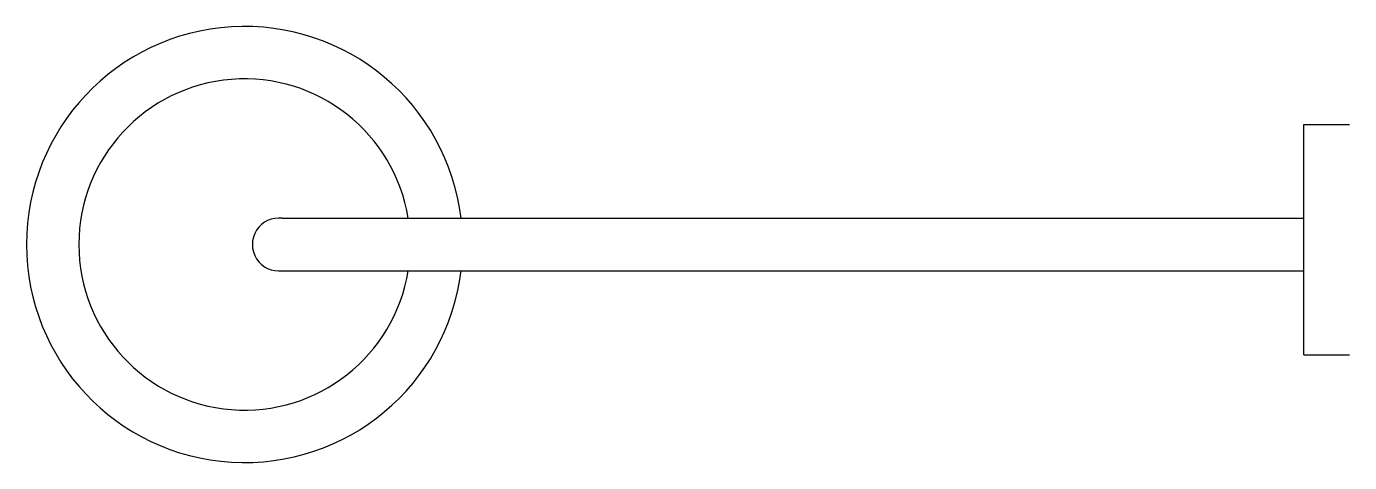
# Model space of a CAD drawing. Extents: x 1649.443 to 1649.948, y 998.414 to 998.581.
import ezdxf

# ---------------------------------------------------------------- set-up
doc = ezdxf.new("R2010")
doc.units = 0
doc.header["$MEASUREMENT"] = 0
doc.layers.add('ACES-I', color=1, linetype='CONTINUOUS')

msp = doc.modelspace()

# ---------------------------------------------------------------- linework, layer by layer
at = {"layer": 'ACES-I'}
for p, q in [((1649.930138498205, 998.4554862084435), (1649.930138498205, 998.5434148903693)), ((1649.930138498205, 998.5434148903693), (1649.947608309368, 998.5434148903691)), ((1649.540391430257, 998.507563685262), (1649.930138498206, 998.5075636852616)), ((1649.540391430261, 998.4875636852618), (1649.930138498206, 998.4875636852615)), ((1649.930138498205, 998.4554862084435), (1649.947608309368, 998.4554862084434))]:
    msp.add_line(p, q, dxfattribs=at)
for centre, radius, start, end in [((1649.526000778796, 998.4975636852616), 0.08321315287035834, 6.902104799243213, 353.0978952009122), ((1649.526000778796, 998.4975636852616), 0.06321315287035834, 9.102138738876473, 350.897861261327), ((1649.539064241983, 998.4975636852616), 0.0100876869857267, 82.4399530078415, 277.5600470077758)]:
    msp.add_arc(centre, radius, start, end, dxfattribs=at)

doc.saveas('drawing.dxf')
